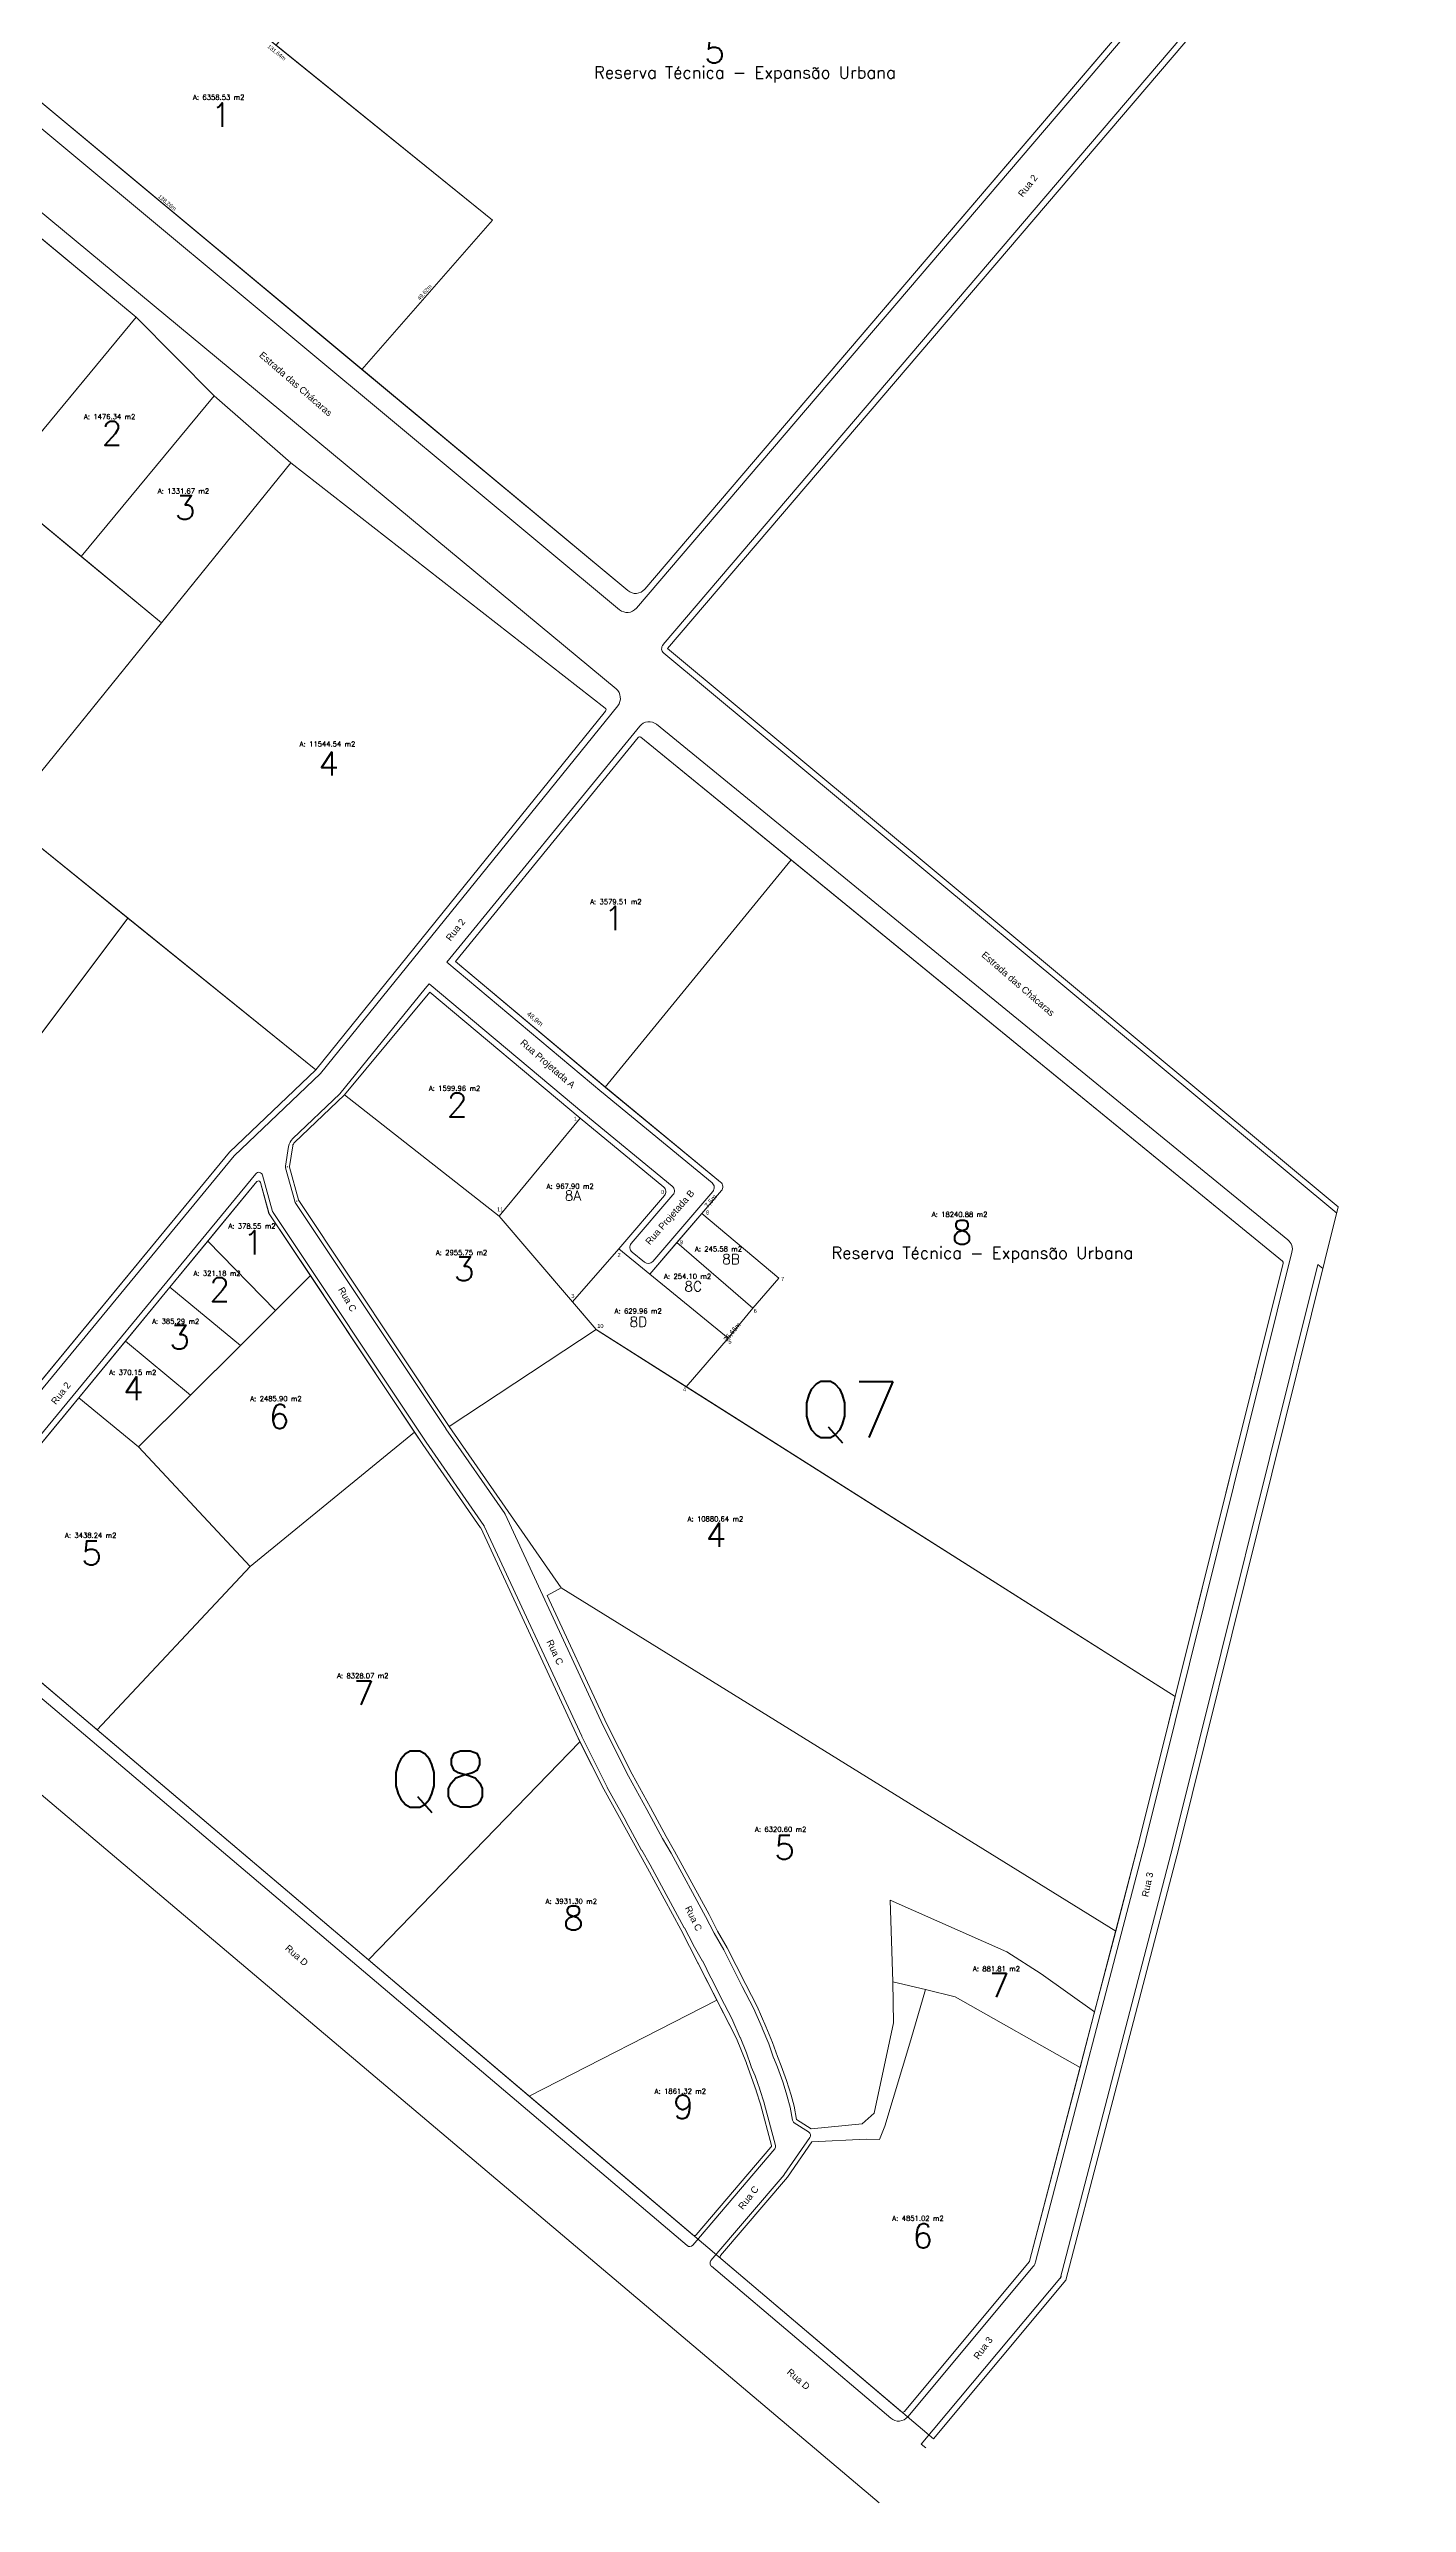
# Model space of a CAD drawing. Header units: metres. Extents: x 3808 to 8215, y 2374 to 6187.
# Drawn here: x 5863 to 6203, y 2374 to 2988 of the extents above; entities that cross this region are included whole.
import ezdxf
from ezdxf.enums import TextEntityAlignment as Align

# ---------------------------------------------------------------- set-up
doc = ezdxf.new("R2010")
doc.units = ezdxf.units.M
for name, color, linetype in [('0 - Cotas', 7, 'Continuous'), ('Destinação', 7, 'Continuous'), ('ESPECARQ', 7, 'Continuous'), ('Estudo_Julho2017', 7, 'Continuous'), ('Lotes_Existentes', 7, 'Continuous'), ('pntno-desmembramento', 3, 'Continuous'), ('Poligonal_1a_Ordem', 7, 'Continuous'), ('Quadras_Identificação', 7, 'Continuous'), ('REG60-100', 7, 'Continuous'), ('UNIDADE', 7, 'Continuous')]:
    doc.layers.add(name, color=color, linetype=linetype)
for name, color, linetype, lineweight in [('EL', 40, 'Continuous', 5), ('Lotes_Boundary', 7, 'Continuous', 30), ('MF', 32, 'Continuous', 30), ('Nome_Ruas', 7, 'Continuous', 0)]:
    doc.layers.add(name, color=color, linetype=linetype, lineweight=lineweight)
doc.layers.get('UNIDADE').off()
doc.styles.add('Arial', font='arial.ttf')
doc.styles.add('REGUA100', font='arial.ttf')
doc.styles.add('REGUA60', font='romans.shx', dxfattribs={"width": 1.4})
doc.styles.get("Standard").update_dxf_attribs({"font": 'arial.ttf'})
doc.dimstyles.new('Arqui_3D', dxfattribs={"dimtxt": 1.2, "dimasz": 2.5, "dimexe": 2, "dimexo": 3, "dimgap": 0.98, "dimtad": 1, "dimtoh": 1, "dimrnd": 0.005, "dimtxsty": 'Arial', "dimblk": 'NONE', "dimcen": 0, "dimdle": 4, "dimse1": 1, "dimse2": 1, "dimsd1": 1, "dimsd2": 1, "dimclrt": 256, "dimaunit": 1, "dimadec": 0, "dimazin": 0, "dimtfac": 1, "dimtmove": 2, "dimatfit": 2, "dimldrblk": 'NONE', "dimfxl": 1, "dimtolj": 1, "dimtzin": 0, "dimarcsym": 0})
doc.dimstyles.new('Copy(2) of ISO-25', dxfattribs={"dimtxt": 1, "dimasz": 2.5, "dimexe": 1.25, "dimexo": 0.625, "dimgap": 0.2, "dimtad": 1, "dimtoh": 1, "dimlfac": 1, "dimzin": 1, "dimtxsty": 'Arial', "dimblk": 'NONE', "dimcen": 0, "dimse1": 1, "dimse2": 1, "dimsd1": 1, "dimsd2": 1, "dimclrt": 256, "dimaunit": 1, "dimadec": 3, "dimazin": 0, "dimtfac": 1, "dimtmove": 0, "dimatfit": 3, "dimldrblk": 'NONE', "dimfxl": 1, "dimtolj": 1, "dimtzin": 0, "dimarcsym": 0})

# ---------------------------------------------------------------- blocks, each defined once
blk = doc.blocks.new('INDUNI1')
at = {"color": 0, "lineweight": 0, "style": 'REGUA100', "width": 1.4, "flags": 8}
for tag, p in [('NOME1', (0, 0)), ('NOME2', (0, -4))]:
    blk.add_attdef(tag, text='', height=2.5, dxfattribs=at).set_placement(p, align=Align.CENTER)
at = {"layer": 'ESPECARQ', "color": 3, "lineweight": 0, "style": 'REGUA60', "width": 1.4}
blk.add_attdef('AREA', text='', height=25, dxfattribs=at).set_placement((0, -8), align=Align.CENTER)
at = {"layer": 'ESPECARQ', "lineweight": 0, "style": 'REGUA60', "width": 1.4, "flags": 8}
for tag, p in [('REVPAR', (0, -13)), ('PEDIR', (0, -15)), ('PISO', (0, -10))]:
    blk.add_attdef(tag, text='', height=1.5, dxfattribs=at).set_placement(p, align=Align.CENTER)
blk = doc.blocks.new('*D10812')
at = {"layer": 'Defpoints', "color": 0, "transparency": 16777216}
for p in [(5965.01, 2759.44), (6002.48, 2728.03), (6002.48, 2728.03)]:
    blk.add_point(p, dxfattribs=at)
at = {"layer": 'Lotes_Boundary', "lineweight": 5, "transparency": 16777216, "insert": (5984.84, 2745.04), "char_height": 1.2, "attachment_point": 5, "rotation": 320.03083, "style": 'Arial'}
blk.add_mtext('\\A1;48,9m', dxfattribs=at)
blk = doc.blocks.new('_None')
blk = doc.blocks.new('*D10829')
at = {"layer": 'Defpoints', "color": 0, "transparency": 16777216}
for p in [(6031.52, 2702.14), (6026.63, 2696.45), (6032.65, 2701.17)]:
    blk.add_point(p, dxfattribs=at)
at = {"lineweight": 5, "transparency": 16777216, "insert": (6028.92, 2699.43), "char_height": 1.2, "attachment_point": 5, "rotation": 49.36675, "style": 'Arial'}
blk.add_mtext('\\A1;7,5m', dxfattribs=at)
blk = doc.blocks.new('*D10830')
at = {"layer": 'Defpoints', "color": 0, "transparency": 16777216}
for p in [(6045.88, 2680.22), (6047.13, 2679.15), (6022.75, 2653.09)]:
    blk.add_point(p, dxfattribs=at)
at = {"lineweight": 5, "transparency": 16777216, "insert": (6034.27, 2666.69), "char_height": 1.2, "attachment_point": 5, "rotation": 49.54045, "style": 'Arial'}
blk.add_mtext('\\A1;35,66m', dxfattribs=at)
blk = doc.blocks.new('*D11920')
at = {"layer": 'Defpoints', "color": 0, "transparency": 16777216}
for p in [(5974.27, 2945.01), (5974.27, 2945.01), (5941.62, 2907.66)]:
    blk.add_point(p, dxfattribs=at)
at = {"layer": '0 - Cotas', "lineweight": 5, "transparency": 16777216, "insert": (5957.34, 2926.86), "char_height": 1, "attachment_point": 5, "rotation": 48.83395, "style": 'Arial'}
blk.add_mtext('\\A1;49,62m', dxfattribs=at)
blk = doc.blocks.new('*D11921')
at = {"layer": 'Defpoints', "color": 0, "transparency": 16777216}
for p in [(5871.91, 3027.77), (5972.88, 2943.29), (5974.27, 2945.01)]:
    blk.add_point(p, dxfattribs=at)
at = {"layer": '0 - Cotas', "lineweight": 5, "transparency": 16777216, "insert": (5920.24, 2986.88), "char_height": 1, "attachment_point": 5, "rotation": 321.04328, "style": 'Arial'}
blk.add_mtext('\\A1;131,64m', dxfattribs=at)
blk = doc.blocks.new('*D11922')
at = {"layer": 'Defpoints', "color": 0, "transparency": 16777216}
for p in [(5843.04, 2989.71), (5843.04, 2989.71), (5941.62, 2907.66)]:
    blk.add_point(p, dxfattribs=at)
at = {"layer": '0 - Cotas', "lineweight": 5, "transparency": 16777216, "insert": (5892.84, 2949.3), "char_height": 1, "attachment_point": 5, "rotation": 320.22527, "style": 'Arial'}
blk.add_mtext('\\A1;128,26m', dxfattribs=at)

msp = doc.modelspace()

# ---------------------------------------------------------------- linework, layer by layer
at = {"linetype": 'Continuous', "lineweight": 5}
for p, q in [((5994.262, 2674.34), (5975.938, 2695.757)), ((6000.226, 2667.37), (5994.262, 2674.34)), ((6022.744, 2653.084), (6000.245, 2667.353))]:
    msp.add_line(p, q, dxfattribs=at)
at = {"layer": 'EL', "linetype": 'Continuous', "lineweight": 5}
for p, q in [((6012.343, 2852.638), (6183.74, 3053.586)), ((5843.039, 2989.714), (6008.142, 2852.279)), ((5829.297, 2967.042), (5885.131, 2920.739)), ((5891.447, 2844.262), (5793.187, 2925.503)), ((5885.131, 2920.739), (5850.138, 2878.416)), ((5885.131, 2920.739), (5904.605, 2900.997)), ((5904.605, 2900.997), (5871.4, 2860.836)), ((5904.605, 2900.997), (5923.782, 2884.28)), ((5923.782, 2884.28), (5851.998, 2795.44)), ((5923.782, 2884.28), (6002.482, 2822.837)), ((6002.563, 2822.129), (5930.045, 2732.378)), ((5965.01, 2759.441), (6010.665, 2815.52)), ((6011.369, 2815.591), (6171.849, 2684.475)), ((5852.262, 2795.227), (5930.045, 2732.378)), ((6002.483, 2728.032), (6048.94, 2784.894)), ((5965.01, 2759.441), (6002.579, 2727.952)), ((5958.586, 2751.777), (5996.156, 2720.288)), ((5924.746, 2714.194), (5937.229, 2726.12)), ((5937.229, 2726.12), (5975.938, 2695.757)), ((5996.156, 2720.288), (5975.938, 2695.757)), ((5923.464, 2708.219), (5924.302, 2713.351)), ((5923.475, 2708.006), (5925.727, 2699.816)), ((5916.222, 2704.21), (5918.355, 2696.453)), ((5956.83, 2638.651), (5918.421, 2696.308)), ((5963.447, 2643.147), (5925.793, 2699.671)), ((5975.938, 2695.757), (6000.226, 2667.37)), ((5919.955, 2672.15), (5903.08, 2689.536)), ((6136.231, 2540.106), (6172.017, 2683.967)), ((5833.319, 2604.835), (5893.57, 2677.958)), ((5911.209, 2663.424), (5893.539, 2677.984)), ((6000.226, 2667.37), (5963.45, 2643.143)), ((6000.226, 2667.37), (6145.041, 2575.525)), ((5898.752, 2650.996), (5882.434, 2664.442)), ((5885.753, 2638.026), (5911.209, 2663.424)), ((5885.753, 2638.026), (5870.811, 2650.337)), ((5913.643, 2608.057), (5954.791, 2641.712)), ((5991.442, 2602.734), (5963.453, 2643.14)), ((5913.643, 2608.057), (5885.753, 2638.026)), ((5971.269, 2617.807), (5956.835, 2638.644)), ((5995.675, 2565.159), (5971.312, 2617.733)), ((5913.643, 2608.057), (5875.367, 2567.237)), ((5875.367, 2567.237), (5833.506, 2602.737)), ((5991.442, 2602.734), (5987.963, 2600.827)), ((6002.884, 2568.629), (5987.963, 2600.827)), ((5991.442, 2602.734), (6130.161, 2516.831)), ((5943.243, 2509.674), (5875.367, 2567.237)), ((6009.172, 2556.106), (6002.884, 2568.629)), ((5996.129, 2564.255), (5943.243, 2509.674)), ((6002.089, 2552.385), (5995.682, 2565.144)), ((6013.776, 2547.767), (6009.172, 2556.106)), ((6013.029, 2532.567), (6002.098, 2552.368)), ((6017.69, 2540.522), (6013.776, 2547.767)), ((6019.805, 2536.853), (6017.69, 2540.522)), ((6028.434, 2520.977), (6019.805, 2536.853)), ((6108.629, 2434.271), (6136.229, 2540.1)), ((6021.367, 2517.226), (6013.03, 2532.564)), ((6074.383, 2504.183), (6073.749, 2524.625)), ((6073.749, 2524.625), (6102.94, 2511.683)), ((6030.586, 2516.834), (6028.434, 2520.977)), ((6023.549, 2513.026), (6021.371, 2517.218)), ((6035.268, 2489.963), (6023.549, 2513.026)), ((6033.009, 2512.644), (6030.586, 2516.834)), ((6035.18, 2508.266), (6033.009, 2512.644)), ((6102.94, 2511.683), (6111.546, 2506.198)), ((6024.497, 2440.767), (5943.243, 2509.674)), ((6037.604, 2503.476), (6035.18, 2508.266)), ((6111.546, 2506.198), (6124.892, 2496.63)), ((6040.436, 2498.018), (6037.604, 2503.476)), ((6074.565, 2493.868), (6074.383, 2504.183)), ((6082.578, 2502.276), (6078.912, 2489.657)), ((6089.982, 2500.386), (6082.578, 2502.276)), ((6121.267, 2482.731), (6089.982, 2500.386)), ((6042.667, 2493.004), (6040.436, 2498.018)), ((6044.298, 2488.99), (6042.667, 2493.004)), ((6069.779, 2471.282), (6074.565, 2493.868)), ((6037.778, 2483.784), (6035.268, 2489.963)), ((6045.525, 2485.456), (6044.298, 2488.99)), ((6078.912, 2489.657), (6072.374, 2468.072)), ((6040.217, 2476.938), (6037.785, 2483.763)), ((6046.49, 2483.168), (6045.525, 2485.456)), ((6047.805, 2479.475), (6046.49, 2483.168)), ((6041.281, 2473.564), (6040.222, 2476.92)), ((6048.97, 2475.784), (6047.805, 2479.475)), ((6049.704, 2473.019), (6048.97, 2475.784)), ((6044.023, 2463.237), (6041.288, 2473.542)), ((6050.296, 2469.738), (6049.704, 2473.019)), ((6053.947, 2467.409), (6050.296, 2469.738)), ((6053.947, 2467.409), (6066.768, 2468.59)), ((6066.768, 2468.59), (6069.779, 2471.282)), ((6025.201, 2440.824), (6043.921, 2462.784)), ((6048.024, 2455.267), (6054.119, 2464.134)), ((6067.701, 2464.829), (6054.119, 2464.134)), ((6071.099, 2464.706), (6067.701, 2464.829)), ((6072.374, 2468.072), (6071.099, 2464.706)), ((6031.304, 2435.652), (6048.024, 2455.267)), ((6076.581, 2396.597), (6031.361, 2434.946)), ((6077.289, 2396.658), (6108.529, 2434.076))]:
    msp.add_line(p, q, dxfattribs=at)
at = {"layer": 'EL', "lineweight": 5}
for p, q in [((5974.275, 2945.009), (5871.911, 3027.774)), ((5941.615, 2907.657), (5974.275, 2945.009)), ((5883.074, 2770.33), (5786.897, 2642.263)), ((5937.229, 2726.12), (5958.586, 2751.777)), ((5930.045, 2732.378), (5908.473, 2711.77)), ((5908.473, 2711.77), (5825.718, 2611.336)), ((5893.539, 2677.984), (5915.354, 2704.396)), ((5911.209, 2663.424), (5928.701, 2680.876)), ((6030.384, 2499.575), (5983.478, 2475.554)), ((6082.578, 2502.276), (6074.383, 2504.183))]:
    msp.add_line(p, q, dxfattribs=at)
at = {"layer": 'EL', "linetype": 'Continuous', "lineweight": 5}
for centre, radius, start, end in [((6010.061, 2854.585), 3, 230.225271, 319.53789), ((6002.174, 2822.443), 0.5, 321.06188, 52.019866), ((6011.053, 2815.203), 0.5, 50.750424, 140.750424), ((5925.783, 2713.11), 1.5, 133.695121, 170.722329), ((5923.446, 2708.111), 0.5, 170.722329, 195.375847), ((5923.957, 2708.138), 0.5, 170.722329, 195.375847), ((5915.74, 2704.078), 0.5, 15.375847, 140.512481), ((5918.837, 2696.585), 0.5, 195.375847, 213.670002), ((5926.21, 2699.948), 0.5, 195.375847, 213.670002), ((6171.532, 2684.088), 0.5, 346.030722, 50.750424), ((5963.864, 2643.424), 0.5, 213.670002, 214.711463), ((5957.246, 2638.929), 0.5, 213.670002, 214.711463), ((5970.858, 2617.522), 0.5, 24.863533, 34.711463), ((5996.129, 2565.369), 0.5, 204.863533, 206.66188), ((6002.536, 2552.609), 0.5, 206.66188, 208.901139), ((6135.745, 2540.226), 0.5, 345.382684, 346.030722), ((6012.591, 2532.325), 0.5, 28.524639, 28.901139), ((6020.928, 2516.987), 0.5, 27.454406, 28.524639), ((6037.314, 2483.596), 0.5, 19.604431, 22.106589), ((6039.746, 2476.77), 0.5, 17.508567, 19.604431), ((6040.804, 2473.413), 0.5, 14.86781, 17.508567), ((6043.54, 2463.109), 0.5, 319.55378, 14.86781), ((6024.82, 2441.149), 0.5, 229.700428, 319.55378), ((6031.684, 2435.328), 0.5, 139.55378, 229.700428), ((6108.145, 2434.397), 0.5, 320.142046, 345.382684), ((6076.905, 2396.978), 0.5, 229.700428, 320.142046)]:
    msp.add_arc(centre, radius, start, end, dxfattribs=at)
at = {"layer": 'Lotes_Boundary', "lineweight": 5}
for p, q in [((5937.229, 2726.12), (5958.586, 2751.777)), ((5908.473, 2711.77), (5930.045, 2732.378))]:
    msp.add_line(p, q, dxfattribs=at)
at = {"layer": 'Lotes_Boundary', "lineweight": 5, "flags": 128}
for points in [[(6183.74, 3053.586, 0.4187568), (6183.368, 3057.845), (6013.586, 3198.176, 0.4173767), (6009.342, 3197.749), (5949.416, 3123.632), (5974.3, 3103.513), (5961.725, 3087.961), (5985.054, 3069.099), (5959.401, 3037.372), (5920.123, 2988.792), (5974.275, 2945.009), (5941.615, 2907.657), (6008.142, 2852.279, 0.4107041), (6012.343, 2852.638)], [(5871.911, 3027.774), (5842.833, 2991.809, 0.4100381), (5843.039, 2989.714), (5941.615, 2907.657), (5974.275, 2945.009)], [(5829.297, 2967.042, 0.4154197), (5827.181, 2966.84), (5793.187, 2925.503), (5850.138, 2878.416), (5885.131, 2920.739)], [(5923.782, 2884.28), (5891.447, 2844.262), (5851.995, 2795.435), (5852.262, 2795.227), (5930.045, 2732.378), (6002.563, 2822.129, 0.4191096), (6002.482, 2822.837)], [(6011.369, 2815.591, 0.4152232), (6010.664, 2815.518), (5965.01, 2759.441), (6002.483, 2728.032), (6048.94, 2784.894)], [(6048.94, 2784.894), (6002.483, 2728.032), (6002.546, 2727.98), (6031.333, 2704.274, -0.4201633), (6031.517, 2702.139), (6026.635, 2696.449), (6045.885, 2680.218), (6039.403, 2672.712), (6033.182, 2665.25), (6022.746, 2653.087), (6145.041, 2575.525), (6172.017, 2683.967, 0.2901412), (6171.849, 2684.475)], [(5908.473, 2711.77), (5930.045, 2732.378), (5883.074, 2770.33), (5786.897, 2642.263), (5823.59, 2611.146, 0.4183705), (5825.718, 2611.336)], [(5937.229, 2726.12), (5924.746, 2714.194, 0.1629822), (5924.302, 2713.351), (5923.464, 2708.219, 0.1079881), (5923.475, 2708.006), (5925.727, 2699.816, 0.0799933), (5925.793, 2699.671), (5963.447, 2643.147, 0.0022723), (5963.45, 2643.143), (6000.226, 2667.37), (5975.938, 2695.757)], [(6017.098, 2703.041), (5996.156, 2720.288), (5975.938, 2695.757), (5994.262, 2674.34), (6005.834, 2687.565), (6017.283, 2700.907, 0.4201633)], [(5928.701, 2680.876), (5918.377, 2696.375), (5916.222, 2704.21, 0.6076309), (5915.354, 2704.396), (5903.08, 2689.536), (5919.955, 2672.15)], [(6000.226, 2667.37), (5963.45, 2643.143), (5991.442, 2602.734), (6130.161, 2516.831), (6136.229, 2540.1, 0.0028276), (6136.231, 2540.106), (6145.041, 2575.525)], [(5913.643, 2608.057), (5885.753, 2638.026), (5870.811, 2650.337), (5833.319, 2604.835, 0.4100756), (5833.506, 2602.737), (5875.367, 2567.237)], [(5971.312, 2617.733, 0.0429958), (5971.269, 2617.807), (5956.832, 2638.648), (5954.791, 2641.712), (5913.643, 2608.057), (5875.367, 2567.237), (5943.243, 2509.674), (5996.129, 2564.255), (5995.678, 2565.151)], [(6023.549, 2513.026), (6021.371, 2517.218, 0.0046698), (6021.367, 2517.226), (6013.03, 2532.564, 0.0016377), (6013.029, 2532.567), (6002.093, 2552.376), (5996.129, 2564.255), (5943.243, 2509.674), (5983.478, 2475.554), (6030.384, 2499.575)], [(6035.268, 2489.963), (6030.384, 2499.575), (5983.478, 2475.554), (6024.497, 2440.767, 0.4134569), (6025.201, 2440.824), (6043.921, 2462.784, 0.2461591), (6044.023, 2463.237), (6041.288, 2473.542, 0.0115229), (6041.281, 2473.564), (6040.222, 2476.92, 0.0091473), (6040.217, 2476.938), (6037.785, 2483.763, 0.0109182), (6037.778, 2483.784)], [(6121.267, 2482.731), (6089.982, 2500.386), (6082.578, 2502.276), (6078.912, 2489.657), (6072.374, 2468.072), (6071.099, 2464.706), (6067.701, 2464.829), (6054.119, 2464.134), (6048.024, 2455.267), (6031.304, 2435.652, 0.414988), (6031.361, 2434.946), (6076.581, 2396.597, 0.4164736), (6077.289, 2396.658), (6108.529, 2434.076, 0.1105698), (6108.629, 2434.271)]]:
    msp.add_lwpolyline(points, format="xyb", close=True, dxfattribs=at)
for points in [[(5891.447, 2844.262), (5871.4, 2860.836), (5850.138, 2878.416), (5793.187, 2925.503), (5750.795, 2874.231), (5851.995, 2795.435)], [(5904.605, 2900.997), (5885.131, 2920.739), (5850.138, 2878.416), (5871.4, 2860.836)], [(5923.782, 2884.28), (5904.605, 2900.997), (5871.4, 2860.836), (5891.447, 2844.262)], [(5883.074, 2770.33), (5852.262, 2795.227), (5851.995, 2795.435), (5822.688, 2818.254), (5722.394, 2696.965), (5786.897, 2642.263)], [(5958.586, 2751.777), (5937.229, 2726.12), (5975.938, 2695.757), (5996.156, 2720.288)], [(6026.635, 2696.449), (6020.382, 2689.162), (6039.403, 2672.712), (6045.885, 2680.218)], [(5903.08, 2689.536), (5893.539, 2677.984), (5911.209, 2663.424), (5919.955, 2672.15)], [(6005.834, 2687.565), (5994.262, 2674.34), (6000.226, 2667.37), (6022.746, 2653.087), (6033.182, 2665.25)], [(6020.382, 2689.162), (6013.585, 2681.241), (6033.182, 2665.25), (6039.403, 2672.712)], [(5893.57, 2677.958), (5882.434, 2664.442), (5898.752, 2650.996), (5911.209, 2663.424)], [(5954.791, 2641.712), (5928.701, 2680.876), (5911.209, 2663.424), (5885.753, 2638.026), (5913.643, 2608.057)], [(5882.434, 2664.442), (5870.811, 2650.337), (5885.753, 2638.026), (5898.752, 2650.996)], [(5991.442, 2602.734), (5987.963, 2600.827), (6002.884, 2568.629), (6009.172, 2556.106), (6013.776, 2547.767), (6017.69, 2540.522), (6019.805, 2536.853), (6028.434, 2520.977), (6030.586, 2516.834), (6033.009, 2512.644), (6035.18, 2508.266), (6037.604, 2503.476), (6040.436, 2498.018), (6042.667, 2493.004), (6044.298, 2488.99), (6045.525, 2485.456), (6046.49, 2483.168), (6047.805, 2479.475), (6048.97, 2475.784), (6049.704, 2473.019), (6050.296, 2469.738), (6053.947, 2467.409), (6066.768, 2468.59), (6069.779, 2471.282), (6074.565, 2493.868), (6074.383, 2504.183), (6073.749, 2524.625), (6102.94, 2511.683), (6111.546, 2506.198), (6124.892, 2496.63), (6130.161, 2516.831)], [(6102.94, 2511.683), (6073.749, 2524.625), (6074.383, 2504.183), (6082.578, 2502.276), (6089.982, 2500.386), (6121.267, 2482.731), (6124.892, 2496.63), (6111.546, 2506.198)]]:
    msp.add_lwpolyline(points, close=True, dxfattribs=at)
at = {"layer": 'Lotes_Existentes', "linetype": 'Continuous', "lineweight": 5}
for p, q in [((6002.513, 2728.007), (6031.333, 2704.274)), ((5996.156, 2720.288), (6017.098, 2703.041)), ((6031.517, 2702.139), (6026.635, 2696.449)), ((6017.283, 2700.907), (6005.834, 2687.565)), ((6026.635, 2696.449), (6013.585, 2681.241)), ((6026.635, 2696.449), (6045.885, 2680.218)), ((6005.834, 2687.565), (5994.262, 2674.34)), ((6005.854, 2687.549), (6033.182, 2665.25)), ((6020.382, 2689.162), (6013.585, 2681.241)), ((6039.403, 2672.712), (6020.382, 2689.162)), ((6045.885, 2680.218), (6039.403, 2672.712)), ((6039.403, 2672.712), (6033.182, 2665.25)), ((6033.182, 2665.25), (6022.744, 2653.084))]:
    msp.add_line(p, q, dxfattribs=at)
for centre, start in [((6016.145, 2701.884), 319.366752), ((6030.379, 2703.116), 319.366753)]:
    msp.add_arc(centre, 1.5, start, 50.52819, dxfattribs=at)
at = {"layer": 'MF', "linetype": 'Continuous', "lineweight": 5}
for p, q in [((6010.251, 2847.874), (6185.87, 3053.772)), ((6016.936, 2838.761), (6198.892, 3052.089)), ((5838.726, 2986.798), (6006.05, 2847.515)), ((5831.83, 2971.438), (6005.173, 2827.685)), ((6185.443, 2696.514), (6017.118, 2836.634)), ((6005.591, 2823.491), (5931.211, 2731.436)), ((5962.815, 2759.324), (6011.086, 2818.405)), ((6015.307, 2818.83), (6173.241, 2689.794)), ((5962.815, 2759.324), (6001.616, 2726.802)), ((5936.047, 2726.375), (5957.425, 2752.726)), ((5957.425, 2752.726), (5958.386, 2753.902)), ((5958.386, 2753.902), (5997.119, 2721.437)), ((5635.265, 2742.199), (6071.031, 2373.77)), ((5909.63, 2710.816), (5931.211, 2731.436)), ((5924.298, 2715.148), (5936.047, 2726.375)), ((6001.559, 2726.849), (6029.197, 2704.089)), ((5997.109, 2721.446), (6019.233, 2703.226)), ((5826.244, 2609.616), (5909.63, 2710.816)), ((5922.459, 2708.272), (5923.261, 2713.182)), ((5831.207, 2604.631), (5915.033, 2706.365)), ((5916.769, 2705.994), (5919.255, 2696.951)), ((5922.482, 2707.846), (5924.785, 2699.473)), ((6029.382, 2701.954), (6014.352, 2684.439)), ((5957.655, 2639.217), (5919.387, 2696.661)), ((5962.618, 2642.589), (5924.917, 2699.184)), ((6019.418, 2701.092), (6008.975, 2688.922)), ((6009.165, 2686.783), (6012.265, 2684.253)), ((6137.688, 2539.749), (6174.254, 2686.747)), ((6144.465, 2537.996), (6180.708, 2683.693)), ((6180.708, 2683.693), (6181.993, 2682.644)), ((5977.342, 2621.333), (5962.628, 2642.574)), ((5972.116, 2618.341), (5957.665, 2639.202)), ((5996.573, 2565.6), (5972.201, 2618.192)), ((6001.977, 2568.209), (5977.427, 2621.184)), ((5831.582, 2600.435), (6022.933, 2438.16)), ((6008.279, 2555.657), (6001.991, 2568.18)), ((6002.969, 2552.86), (5996.586, 2565.572)), ((6012.896, 2547.291), (6008.297, 2555.622)), ((6007.63, 2544.415), (6002.988, 2552.825)), ((6011.571, 2537.122), (6007.635, 2544.407)), ((6016.81, 2540.047), (6012.9, 2547.283)), ((6013.69, 2533.444), (6011.584, 2537.098)), ((6018.926, 2536.375), (6016.824, 2540.023)), ((6027.546, 2520.515), (6018.938, 2536.354)), ((6110.136, 2434.109), (6137.679, 2539.716)), ((6116.26, 2429.851), (6144.469, 2538.013)), ((6022.248, 2517.7), (6013.702, 2533.423)), ((6024.437, 2513.487), (6022.257, 2517.683)), ((6029.699, 2516.373), (6027.555, 2520.499)), ((6026.821, 2509.361), (6024.458, 2513.448)), ((6032.111, 2512.198), (6029.72, 2516.334)), ((6034.284, 2507.822), (6032.141, 2512.142)), ((6028.909, 2505.156), (6026.851, 2509.305)), ((6036.712, 2503.024), (6034.288, 2507.815)), ((6031.372, 2500.288), (6028.934, 2505.105)), ((6034.112, 2495.007), (6031.376, 2500.279)), ((6039.521, 2497.61), (6036.716, 2503.015)), ((6036.258, 2490.188), (6034.138, 2494.953)), ((6041.74, 2492.628), (6039.547, 2497.556)), ((6037.793, 2486.403), (6036.194, 2490.339)), ((6043.352, 2488.661), (6041.753, 2492.597)), ((6044.581, 2485.128), (6043.37, 2488.613)), ((6038.976, 2482.976), (6037.702, 2486.644)), ((6039.951, 2480.658), (6039, 2482.916)), ((6045.546, 2482.832), (6044.604, 2485.068)), ((6046.851, 2479.174), (6045.567, 2482.779)), ((6041.162, 2477.265), (6039.972, 2480.605)), ((6042.238, 2473.854), (6041.173, 2477.23)), ((6048.002, 2475.527), (6046.862, 2479.14)), ((6048.716, 2472.841), (6048.015, 2475.482)), ((6045.057, 2463.24), (6042.251, 2473.809)), ((6049.311, 2469.561), (6048.734, 2472.762)), ((6053.349, 2466.604), (6049.758, 2468.895)), ((6024.341, 2438.274), (6044.852, 2462.335)), ((6047.259, 2455.919), (6053.635, 2465.195)), ((6028.92, 2434.397), (6047.196, 2455.837)), ((6029.034, 2432.986), (6073.881, 2394.953)), ((6078.124, 2395.319), (6109.536, 2432.943)), ((6081.526, 2388.47), (6116.56, 2430.433)), ((6081.526, 2388.47), (6082.652, 2387.515))]:
    msp.add_line(p, q, dxfattribs=at)
for centre, radius, start, end in [((6007.969, 2849.82), 3, 230.225271, 319.53789), ((6018.078, 2837.787), 1.5, 139.53789, 230.224809), ((6003.258, 2825.376), 3, 321.06188, 50.331348), ((6013.409, 2816.507), 3, 50.750424, 140.750424), ((5926.716, 2712.618), 3.5, 133.695121, 170.722329), ((5923.446, 2708.111), 1, 170.722329, 195.375847), ((5915.804, 2705.729), 1, 15.375847, 140.512481), ((6018.28, 2702.068), 1.5, 319.366752, 50.52819), ((6028.244, 2702.931), 1.5, 319.366753, 50.52819), ((5920.22, 2697.216), 1, 195.375847, 213.670002), ((5925.749, 2699.738), 1, 195.375847, 213.670002), ((5925.749, 2699.738), 0.5, 195.375847, 213.670002), ((6171.343, 2687.471), 3, 346.030722, 50.750424), ((5930.651, 2682.509), 0.5, 209.677789, 214.678251), ((5963.45, 2643.143), 1, 213.670002, 214.711463), ((5958.487, 2639.772), 1, 213.670002, 214.711463), ((5971.294, 2617.772), 1, 24.863533, 34.711463), ((5976.52, 2620.764), 1, 24.863533, 34.711463), ((6002.884, 2568.629), 1, 204.863533, 206.66188), ((5997.48, 2566.021), 1, 204.863533, 206.66188), ((6009.172, 2556.106), 1, 206.66188, 208.901139), ((6003.863, 2553.308), 1, 206.66188, 208.901139), ((6006.755, 2543.932), 1, 28.382907, 28.901139), ((6012.021, 2546.808), 1, 28.382907, 28.901139), ((6012.451, 2537.598), 1, 208.382907, 209.953837), ((6017.69, 2540.522), 1, 208.382907, 209.953837), ((6018.059, 2535.876), 1, 28.524639, 29.953837), ((6134.776, 2540.473), 3, 345.382684, 346.030722), ((6012.823, 2532.945), 1, 28.524639, 29.953837), ((6021.369, 2517.222), 1, 27.454406, 28.524639), ((6026.668, 2520.038), 1, 27.454406, 28.524639), ((6025.324, 2513.948), 1, 207.454406, 210.03321), ((6030.586, 2516.834), 1, 207.454406, 210.03321), ((6031.245, 2511.698), 1, 26.381627, 30.03321), ((6025.955, 2508.86), 1, 26.381627, 30.03321), ((6035.18, 2508.266), 1, 206.381627, 206.841084), ((6032.264, 2500.74), 1, 206.841084, 207.424484), ((6037.604, 2503.476), 1, 206.841084, 207.424484), ((6033.225, 2494.546), 1, 23.989392, 27.424484), ((6038.633, 2497.15), 1, 23.989392, 27.424484), ((6040.827, 2492.221), 1, 22.106589, 23.989392), ((6042.425, 2488.285), 1, 19.156599, 22.106589), ((6039.921, 2483.305), 1, 199.156599, 202.854103), ((6045.525, 2485.456), 1, 199.156599, 202.854103), ((6044.625, 2482.443), 1, 19.604431, 22.854103), ((6039.03, 2480.27), 1, 19.604431, 22.854103), ((6040.22, 2476.929), 1, 17.508567, 19.604431), ((6040.22, 2476.929), 1, 17.508567, 19.604431), ((6045.909, 2478.839), 1, 17.508567, 19.604431), ((6047.048, 2475.226), 1, 14.86781, 17.508567), ((6041.285, 2473.553), 1, 14.86781, 17.508567), ((6047.75, 2472.584), 1, 10.230593, 14.86781), ((6050.296, 2469.738), 1, 190.230593, 237.460902), ((6044.091, 2462.984), 1, 319.55378, 14.86781), ((6052.811, 2465.761), 1, 325.49567, 57.460902), ((6046.435, 2456.485), 1, 319.55378, 325.49567), ((6023.58, 2438.923), 1, 229.700428, 319.55378), ((6029.681, 2433.748), 1, 139.55378, 229.700428), ((6107.234, 2434.866), 3, 320.142046, 345.382684), ((6075.822, 2397.241), 3, 229.700428, 320.142046)]:
    msp.add_arc(centre, radius, start, end, dxfattribs=at)
at = {"layer": 'MF', "lineweight": 5}
for centre, start, end in [((6010.114, 2687.945), 139.366752, 230.786836), ((6013.214, 2685.415), 230.786836, 319.366753)]:
    msp.add_arc(centre, 1.5, start, end, dxfattribs=at)
at = {"layer": 'Poligonal_1a_Ordem', "linetype": 'Continuous', "lineweight": 5}
for p, q in [((6018.078, 2837.787), (6203, 3054.593)), ((6185.846, 2698.131), (6018.078, 2837.787)), ((5652.928, 2755.876), (6084.593, 2389.803)), ((6145.921, 2537.634), (6185.846, 2698.131)), ((6117.712, 2429.472), (6145.921, 2537.634)), ((6084.593, 2389.803), (6117.712, 2429.472))]:
    msp.add_line(p, q, dxfattribs=at)

# ---------------------------------------------------------------- block references
at = {"layer": 'UNIDADE', "lineweight": 5}
ref = msp.add_blockref('INDUNI1', (5905.787, 2975.51), dxfattribs=dict(at, xscale=0.05, yscale=0.05, zscale=0.05))
ref.add_attrib('AREA', 'A: 6358.53 m2', dxfattribs={"layer": 'ESPECARQ', "color": 3, "lineweight": 0, "height": 1.25, "style": 'REGUA60'}).set_placement((5905.787, 2975.12), align=Align.CENTER)
ref = msp.add_blockref('INDUNI1', (5878.499, 2895.576), dxfattribs=dict(at, xscale=0.05, yscale=0.05, zscale=0.05))
ref.add_attrib('AREA', 'A: 1476.34 m2', dxfattribs={"layer": 'ESPECARQ', "color": 3, "lineweight": 0, "height": 1.25, "style": 'REGUA60'}).set_placement((5878.499, 2895.186), align=Align.CENTER)
ref = msp.add_blockref('INDUNI1', (5896.964, 2876.948), dxfattribs=dict(at, xscale=0.05, yscale=0.05, zscale=0.05))
ref.add_attrib('AREA', 'A: 1331.67 m2', dxfattribs={"layer": 'ESPECARQ', "color": 3, "lineweight": 0, "height": 1.25, "style": 'REGUA60'}).set_placement((5896.964, 2876.557), align=Align.CENTER)
ref = msp.add_blockref('INDUNI1', (5933, 2813.664), dxfattribs=dict(at, xscale=0.05, yscale=0.05, zscale=0.05))
ref.add_attrib('AREA', 'A: 11544.54 m2', dxfattribs={"layer": 'ESPECARQ', "color": 3, "lineweight": 0, "height": 1.25, "style": 'REGUA60'}).set_placement((5933, 2813.273), align=Align.CENTER)
ref = msp.add_blockref('INDUNI1', (6005.118, 2774.184), dxfattribs=dict(at, xscale=0.05, yscale=0.05, zscale=0.05))
ref.add_attrib('AREA', 'A: 3579.51 m2', dxfattribs={"layer": 'ESPECARQ', "color": 3, "lineweight": 0, "height": 1.25, "style": 'REGUA60'}).set_placement((6005.118, 2773.793), align=Align.CENTER)
ref = msp.add_blockref('INDUNI1', (5964.773, 2727.517), dxfattribs=dict(at, xscale=0.05, yscale=0.05, zscale=0.05))
ref.add_attrib('AREA', 'A: 1599.96 m2', dxfattribs={"layer": 'ESPECARQ', "color": 3, "lineweight": 0, "height": 1.25, "style": 'REGUA60'}).set_placement((5964.773, 2727.126), align=Align.CENTER)
ref = msp.add_blockref('INDUNI1', (5993.692, 2703.007), dxfattribs=dict(at, xscale=0.05, yscale=0.05, zscale=0.05))
ref.add_attrib('AREA', 'A: 967.90 m2', dxfattribs={"layer": 'ESPECARQ', "color": 3, "lineweight": 0, "height": 1.25, "style": 'REGUA60'}).set_placement((5993.692, 2702.616), align=Align.CENTER)
ref = msp.add_blockref('INDUNI1', (6091.107, 2695.945), dxfattribs=dict(at, xscale=0.05, yscale=0.05, zscale=0.05))
ref.add_attrib('AREA', 'A: 18240.88 m2', dxfattribs={"layer": 'ESPECARQ', "color": 3, "lineweight": 0, "height": 1.25, "style": 'REGUA60'}).set_placement((6091.107, 2695.554), align=Align.CENTER)
ref = msp.add_blockref('INDUNI1', (5914.108, 2693.025), dxfattribs=dict(at, xscale=0.05, yscale=0.05, zscale=0.05))
ref.add_attrib('AREA', 'A: 378.55 m2', dxfattribs={"layer": 'ESPECARQ', "color": 3, "lineweight": 0, "height": 1.25, "style": 'REGUA60'}).set_placement((5914.108, 2692.634), align=Align.CENTER)
ref = msp.add_blockref('INDUNI1', (5966.512, 2686.408), dxfattribs=dict(at, xscale=0.05, yscale=0.05, zscale=0.05))
ref.add_attrib('AREA', 'A: 2955.75 m2', dxfattribs={"layer": 'ESPECARQ', "color": 3, "lineweight": 0, "height": 1.25, "style": 'REGUA60'}).set_placement((5966.512, 2686.017), align=Align.CENTER)
ref = msp.add_blockref('INDUNI1', (6030.798, 2687.317), dxfattribs=dict(at, xscale=0.05, yscale=0.05, zscale=0.05))
ref.add_attrib('AREA', 'A: 245.58 m2', dxfattribs={"layer": 'ESPECARQ', "color": 3, "lineweight": 0, "height": 1.25, "style": 'REGUA60'}).set_placement((6030.798, 2686.927), align=Align.CENTER)
ref = msp.add_blockref('INDUNI1', (5905.363, 2681.214), dxfattribs=dict(at, xscale=0.05, yscale=0.05, zscale=0.05))
ref.add_attrib('AREA', 'A: 321.18 m2', dxfattribs={"layer": 'ESPECARQ', "color": 3, "lineweight": 0, "height": 1.25, "style": 'REGUA60'}).set_placement((5905.363, 2680.823), align=Align.CENTER)
ref = msp.add_blockref('INDUNI1', (6023.076, 2680.457), dxfattribs=dict(at, xscale=0.05, yscale=0.05, zscale=0.05))
ref.add_attrib('AREA', 'A: 254.10 m2', dxfattribs={"layer": 'ESPECARQ', "color": 3, "lineweight": 0, "height": 1.25, "style": 'REGUA60'}).set_placement((6023.076, 2680.067), align=Align.CENTER)
ref = msp.add_blockref('INDUNI1', (6010.71, 2671.772), dxfattribs=dict(at, xscale=0.05, yscale=0.05, zscale=0.05))
ref.add_attrib('AREA', 'A: 629.96 m2', dxfattribs={"layer": 'ESPECARQ', "color": 3, "lineweight": 0, "height": 1.25, "style": 'REGUA60'}).set_placement((6010.71, 2671.382), align=Align.CENTER)
ref = msp.add_blockref('INDUNI1', (5895.028, 2669.2), dxfattribs=dict(at, xscale=0.05, yscale=0.05, zscale=0.05))
ref.add_attrib('AREA', 'A: 385.29 m2', dxfattribs={"layer": 'ESPECARQ', "color": 3, "lineweight": 0, "height": 1.25, "style": 'REGUA60'}).set_placement((5895.028, 2668.809), align=Align.CENTER)
ref = msp.add_blockref('INDUNI1', (5884.294, 2656.423), dxfattribs=dict(at, xscale=0.05, yscale=0.05, zscale=0.05))
ref.add_attrib('AREA', 'A: 370.15 m2', dxfattribs={"layer": 'ESPECARQ', "color": 3, "lineweight": 0, "height": 1.25, "style": 'REGUA60'}).set_placement((5884.294, 2656.032), align=Align.CENTER)
ref = msp.add_blockref('INDUNI1', (5920.109, 2649.838), dxfattribs=dict(at, xscale=0.05, yscale=0.05, zscale=0.05))
ref.add_attrib('AREA', 'A: 2485.90 m2', dxfattribs={"layer": 'ESPECARQ', "color": 3, "lineweight": 0, "height": 1.25, "style": 'REGUA60'}).set_placement((5920.109, 2649.448), align=Align.CENTER)
ref = msp.add_blockref('INDUNI1', (5873.765, 2615.652), dxfattribs=dict(at, xscale=0.05, yscale=0.05, zscale=0.05))
ref.add_attrib('AREA', 'A: 3438.24 m2', dxfattribs={"layer": 'ESPECARQ', "color": 3, "lineweight": 0, "height": 1.25, "style": 'REGUA60'}).set_placement((5873.765, 2615.261), align=Align.CENTER)
ref = msp.add_blockref('INDUNI1', (6030.026, 2619.771), dxfattribs=dict(at, xscale=0.05, yscale=0.05, zscale=0.05))
ref.add_attrib('AREA', 'A: 10880.64 m2', dxfattribs={"layer": 'ESPECARQ', "color": 3, "lineweight": 0, "height": 1.25, "style": 'REGUA60'}).set_placement((6030.026, 2619.38), align=Align.CENTER)
ref = msp.add_blockref('INDUNI1', (5941.821, 2580.509), dxfattribs=dict(at, xscale=0.05, yscale=0.05, zscale=0.05))
ref.add_attrib('AREA', 'A: 8328.07 m2', dxfattribs={"layer": 'ESPECARQ', "color": 3, "lineweight": 0, "height": 1.25, "style": 'REGUA60'}).set_placement((5941.821, 2580.119), align=Align.CENTER)
ref = msp.add_blockref('INDUNI1', (6046.354, 2542.096), dxfattribs=dict(at, xscale=0.05, yscale=0.05, zscale=0.05))
ref.add_attrib('AREA', 'A: 6320.60 m2', dxfattribs={"layer": 'ESPECARQ', "color": 3, "lineweight": 0, "height": 1.25, "style": 'REGUA60'}).set_placement((6046.354, 2541.705), align=Align.CENTER)
ref = msp.add_blockref('INDUNI1', (5993.975, 2524.086), dxfattribs=dict(at, xscale=0.05, yscale=0.05, zscale=0.05))
ref.add_attrib('AREA', 'A: 3931.30 m2', dxfattribs={"layer": 'ESPECARQ', "color": 3, "lineweight": 0, "height": 1.25, "style": 'REGUA60'}).set_placement((5993.975, 2523.696), align=Align.CENTER)
ref = msp.add_blockref('INDUNI1', (6100.334, 2507.19), dxfattribs=dict(at, xscale=0.05, yscale=0.05, zscale=0.05))
ref.add_attrib('AREA', 'A: 881.81 m2', dxfattribs={"layer": 'ESPECARQ', "color": 3, "lineweight": 0, "height": 1.25, "style": 'REGUA60'}).set_placement((6100.334, 2506.8), align=Align.CENTER)
ref = msp.add_blockref('INDUNI1', (6021.254, 2476.56), dxfattribs=dict(at, xscale=0.05, yscale=0.05, zscale=0.05))
ref.add_attrib('AREA', 'A: 1861.32 m2', dxfattribs={"layer": 'ESPECARQ', "color": 3, "lineweight": 0, "height": 1.25, "style": 'REGUA60'}).set_placement((6021.254, 2476.17), align=Align.CENTER)
ref = msp.add_blockref('INDUNI1', (6080.712, 2444.751), dxfattribs=dict(at, xscale=0.05, yscale=0.05, zscale=0.05))
ref.add_attrib('AREA', 'A: 4851.02 m2', dxfattribs={"layer": 'ESPECARQ', "color": 3, "lineweight": 0, "height": 1.25, "style": 'REGUA60'}).set_placement((6080.712, 2444.36), align=Align.CENTER)

# ---------------------------------------------------------------- texts
at = {"layer": 'Destinação', "lineweight": 5, "style": 'REGUA60'}
for p in [(5999.663, 2980.457), (6059.053, 2685.076)]:
    msp.add_text('Reserva Técnica - Expansão Urbana', height=3, dxfattribs=at).set_placement(p)
at = {"layer": 'Estudo_Julho2017', "lineweight": 5, "style": 'REGUA60'}
for s, p in [('8A', (5992.332, 2699.648)), ('8B', (6031.716, 2683.723)), ('8C', (6022.258, 2676.934)), ('8D', (6008.553, 2668.046))]:
    msp.add_text(s, height=2.52, dxfattribs=at).set_placement(p)
at = {"layer": 'Nome_Ruas', "lineweight": 5, "style": 'Arial'}
for s, rotation, p in [('Rua 2', 52.283993, (6106.9, 2950.608)), ('Estrada das Chácaras', 319.023727, (5915.755, 2910.987)), ('Rua 2', 52.283993, (5963.778, 2764.436)), ('Estrada das Chácaras', 319.023727, (6096.437, 2760.886)), ('Rua Projetada A', 319.023727, (5981.045, 2738.919)), ('Rua Projetada B', 49.023727, (6013.615, 2688.434)), ('Rua C', 299.782747, (5935.588, 2677.414)), ('Rua 2', 52.283993, (5865.035, 2648.458)), ('Rua C', 294.744683, (5987.733, 2589.313)), ('Rua 3', 78.051672, (6138.277, 2525.275)), ('Rua C', 295.971998, (6022.356, 2522.649)), ('Rua D', 319.023727, (5922.228, 2512.33)), ('Rua C', 52.283993, (6036.9, 2447.007)), ('Rua 3', 53.761535, (6095.813, 2409.509)), ('Rua D', 319.023727, (6047.746, 2406.276))]:
    msp.add_text(s, height=1.68, rotation=rotation, dxfattribs=at).set_placement(p)
at = {"layer": 'pntno-desmembramento', "lineweight": 5}
for s, p in [('1', (5994.635, 2719.642)), ('0', (6016.423, 2701.312)), ('11', (5975.413, 2696.979)), ('8', (6027.67, 2696.17)), ('9', (6021.137, 2688.732)), ('2', (6005.54, 2685.55)), ('7', (6046.455, 2679.52)), ('3', (5993.995, 2675.296)), ('6', (6039.601, 2671.549)), ('10', (6000.477, 2667.79)), ('5', (6033.286, 2663.855)), ('4', (6021.922, 2651.95))]:
    msp.add_text(s, height=1, dxfattribs=at).set_placement(p)
at = {"layer": 'Quadras_Identificação', "lineweight": 5, "style": 'REGUA60'}
for s, p in [('Q7', (6050.997, 2640.375)), ('Q8', (5948.301, 2547.882))]:
    msp.add_text(s, height=14, dxfattribs=at).set_placement(p)
at = {"layer": 'REG60-100', "lineweight": 5, "style": 'REGUA60'}
for s, p in [('5', (6027.251, 2984.31)), ('1', (5903.857, 2968.322)), ('2', (5876.536, 2888.679)), ('3', (5894.826, 2870.046)), ('4', (5930.707, 2805.986)), ('1', (6002.132, 2767.336)), ('2', (5962.865, 2720.643)), ('1', (5911.896, 2686.188)), ('8', (6089.162, 2688.696)), ('3', (5964.611, 2679.543)), ('2', (5903.419, 2674.395)), ('3', (5893.45, 2662.471)), ('4', (5881.866, 2649.676)), ('6', (5918.33, 2642.61)), ('4', (6027.63, 2613.012)), ('5', (5871.463, 2608.456)), ('7', (5939.516, 2573.458)), ('5', (6044.767, 2534.8)), ('8', (5991.955, 2517.101)), ('7', (6098.466, 2500.296)), ('9', (6019.401, 2469.883)), ('6', (6079.311, 2437.574))]:
    msp.add_text(s, height=6, dxfattribs=at).set_placement(p)

# ---------------------------------------------------------------- dimensions: what is measured, and where the dimension line sits
at = {"lineweight": 5}
for p1, p2, distance, picture, middle in [((6026.635, 2696.449), (6031.517, 2702.139), -1.493, '*D10829', (6028.92, 2699.428)), ((6022.746, 2653.087), (6045.885, 2680.218), -1.642, '*D10830', (6034.271, 2666.691))]:
    dim = msp.add_aligned_dim(p1=p1, p2=p2, distance=distance, dimstyle='Arqui_3D', override={"dimscale": 1, "dimlfac": -0.05, "dimpost": 'm'}, dxfattribs=at)
    dim.commit()
    dim.dimension.update_dxf_attribs({"geometry": picture, "text_midpoint": middle})
at = {"layer": '0 - Cotas', "lineweight": 5}
for base, p1, p2, angle, picture, middle in [((5972.882, 2943.286), (5871.911, 3027.774), (5974.275, 2945.009), 321.04328, '*D11921', (5919.733, 2986.259)), ((5843.039, 2989.714), (5941.615, 2907.657), (5843.039, 2989.714), 140.225271, '*D11922', (5892.327, 2948.685)), ((5974.275, 2945.009), (5941.615, 2907.657), (5974.275, 2945.009), 48.833949, '*D11920', (5957.945, 2926.333))]:
    dim = msp.add_linear_dim(base=base, p1=p1, p2=p2, angle=angle, dimstyle='Copy(2) of ISO-25', override={"dimpost": 'm'}, dxfattribs=at)
    dim.commit()
    dim.dimension.update_dxf_attribs({"geometry": picture, "text_midpoint": middle, "dimtype": 161})
at = {"layer": 'Lotes_Boundary', "lineweight": 5}
dim = msp.add_aligned_dim(p1=(5965.01, 2759.441), p2=(6002.483, 2728.032), distance=0.001, dimstyle='Arqui_3D', override={"dimpost": 'm'}, dxfattribs=at)
dim.commit()
dim.dimension.update_dxf_attribs({"geometry": '*D10812', "text_midpoint": (5984.84, 2745.041)})

doc.saveas('drawing.dxf')
